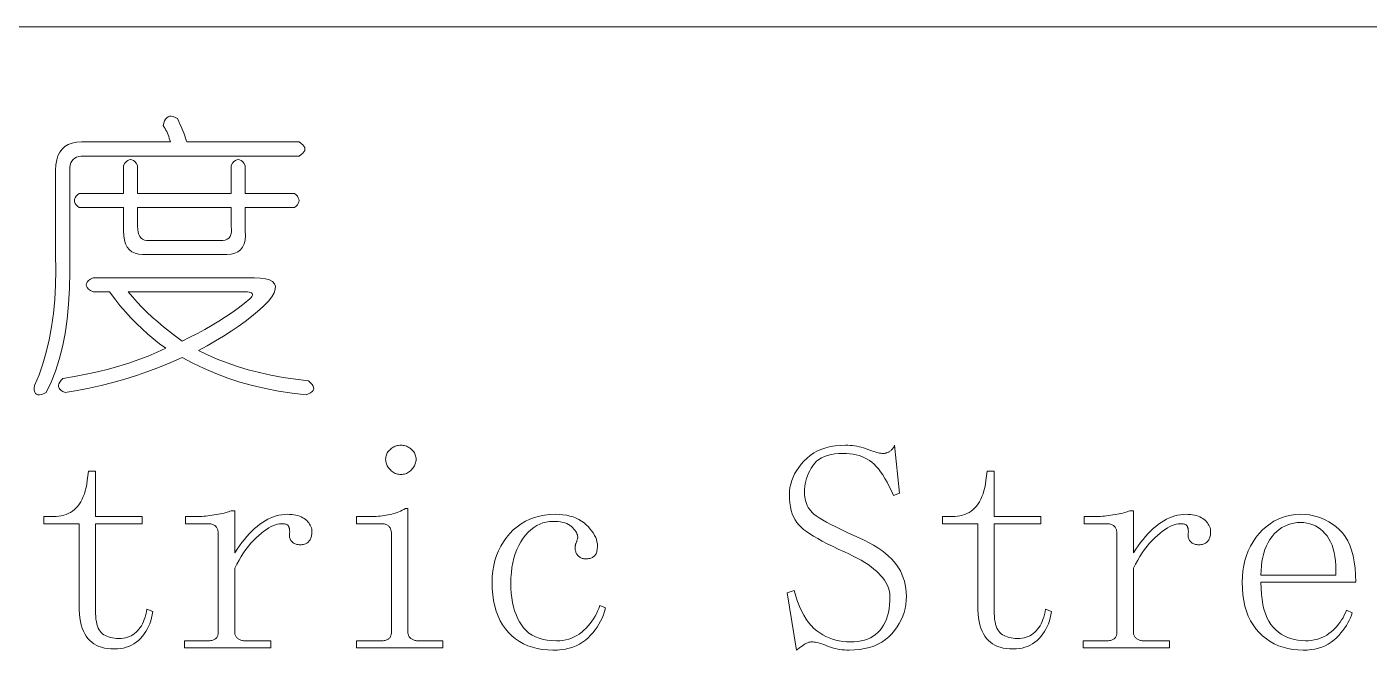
# Model space of a CAD drawing. Extents: x 1 to 297, y 1 to 210.
# Drawn here: x 182.7 to 192.54, y 46.56 to 51.12 of the extents above; entities that cross this region are included whole.
import ezdxf

# ---------------------------------------------------------------- set-up
doc = ezdxf.new("R2010")
doc.units = 0

msp = doc.modelspace()

# ---------------------------------------------------------------- linework, layer by layer
at = {"color": 7, "lineweight": 13}
msp.add_line((1.3055, 51.1191), (219.3213, 51.1191), dxfattribs=at)
for points in [[(183.8054, 50.4477), (183.8153, 50.4275), (183.8246, 50.4079), (183.8331, 50.3891), (183.841, 50.3709), (183.8482, 50.3534), (183.8547, 50.3366), (183.8606, 50.3205), (183.8657, 50.3051), (183.8702, 50.2903), (183.8739, 50.2763), (184.6968, 50.2763), (184.7122, 50.266), (184.7242, 50.2557), (184.7328, 50.2454), (184.7379, 50.2351), (184.7396, 50.2249), (184.7379, 50.2146), (184.7328, 50.2043), (184.7242, 50.194), (184.7122, 50.1837), (184.6968, 50.1734), (183.1196, 50.1734), (183.1001, 50.1724), (183.0826, 50.1693), (183.0672, 50.1642), (183.0538, 50.157), (183.0425, 50.1477), (183.0332, 50.1364), (183.026, 50.123), (183.0209, 50.1076), (183.0178, 50.0901), (183.0168, 50.0706), (183.0168, 49.4534), (183.0182, 49.3261), (183.0154, 49.2045), (183.0086, 49.0888), (182.9976, 48.9789), (182.9825, 48.8749), (182.9633, 48.7766), (182.94, 48.6842), (182.9126, 48.5977), (182.881, 48.5169), (182.8454, 48.442), (182.826, 48.4333), (182.809, 48.4276), (182.7944, 48.425), (182.7823, 48.4255), (182.7725, 48.4291), (182.7651, 48.4358), (182.7602, 48.4456), (182.7576, 48.4585), (182.7574, 48.4744), (182.7596, 48.4934), (182.792, 48.5709), (182.8207, 48.6525), (182.8455, 48.7382), (182.8666, 48.8281), (182.8839, 48.922), (182.8975, 49.0201), (182.9072, 49.1222), (182.9132, 49.2285), (182.9155, 49.3389), (182.9139, 49.4534), (182.9139, 50.0706), (182.9158, 50.1097), (182.9215, 50.1446), (182.9309, 50.1755), (182.9441, 50.2022), (182.9611, 50.2249), (182.9818, 50.2434), (183.0063, 50.2578), (183.0346, 50.2681), (183.0667, 50.2742), (183.1025, 50.2763), (183.7539, 50.2763), (183.7503, 50.2898), (183.7464, 50.303), (183.7421, 50.3159), (183.7375, 50.3284), (183.7325, 50.3406), (183.7272, 50.3524), (183.7215, 50.3639), (183.7155, 50.375), (183.7092, 50.3858), (183.7025, 50.3963), (183.7066, 50.4153), (183.7121, 50.4313), (183.719, 50.4441), (183.7272, 50.4539), (183.7368, 50.4606), (183.7478, 50.4642), (183.7601, 50.4647), (183.7738, 50.4621), (183.7889, 50.4565)], [(184.1996, 50.1049), (184.2099, 50.1203), (184.2202, 50.1323), (184.2305, 50.1409), (184.2408, 50.146), (184.2511, 50.1477), (184.2614, 50.146), (184.2716, 50.1409), (184.2819, 50.1323), (184.2922, 50.1203), (184.3025, 50.1049), (184.3025, 49.8991), (184.6625, 49.8991), (184.6749, 49.8889), (184.6844, 49.8786), (184.6913, 49.8683), (184.6954, 49.858), (184.6968, 49.8477), (184.6954, 49.8374), (184.6913, 49.8271), (184.6844, 49.8169), (184.6749, 49.8066), (184.6625, 49.7963), (184.3025, 49.7963), (184.3025, 49.6249), (184.3039, 49.5892), (184.3011, 49.5577), (184.2943, 49.5302), (184.2833, 49.5069), (184.2682, 49.4877), (184.249, 49.4726), (184.2257, 49.4617), (184.1983, 49.4548), (184.1667, 49.4521), (184.1311, 49.4534), (183.5825, 49.4534), (183.5499, 49.4521), (183.5208, 49.4548), (183.4951, 49.4617), (183.4728, 49.4726), (183.4539, 49.4877), (183.4385, 49.5069), (183.4265, 49.5302), (183.4179, 49.5577), (183.4128, 49.5892), (183.4111, 49.6249), (183.4111, 49.7963), (183.0854, 49.7963), (183.073, 49.8066), (183.0634, 49.8169), (183.0566, 49.8271), (183.0524, 49.8374), (183.0511, 49.8477), (183.0524, 49.858), (183.0566, 49.8683), (183.0634, 49.8786), (183.073, 49.8889), (183.0854, 49.8991), (183.4111, 49.8991), (183.4111, 50.1049), (183.4214, 50.1203), (183.4316, 50.1323), (183.4419, 50.1409), (183.4522, 50.146), (183.4625, 50.1477), (183.4728, 50.146), (183.4831, 50.1409), (183.4934, 50.1323), (183.5036, 50.1203), (183.5139, 50.1049), (183.5139, 49.8991), (184.1996, 49.8991)], [(184.1996, 49.7963), (183.5139, 49.7963), (183.5139, 49.6591), (183.515, 49.6365), (183.518, 49.6166), (183.5232, 49.5995), (183.5304, 49.5851), (183.5396, 49.5734), (183.551, 49.5645), (183.5643, 49.5583), (183.5798, 49.5549), (183.5972, 49.5542), (183.6168, 49.5563), (184.0968, 49.5563), (184.1194, 49.5542), (184.1393, 49.5549), (184.1564, 49.5583), (184.1708, 49.5645), (184.1825, 49.5734), (184.1914, 49.5851), (184.1976, 49.5995), (184.201, 49.6166), (184.2017, 49.6365), (184.1996, 49.6591)], [(183.1882, 49.282), (184.3711, 49.282), (184.4153, 49.2803), (184.452, 49.2751), (184.4811, 49.2666), (184.5027, 49.2546), (184.5168, 49.2391), (184.5233, 49.2203), (184.5223, 49.198), (184.5137, 49.1723), (184.4976, 49.1431), (184.4739, 49.1106), (184.4348, 49.073), (184.393, 49.0358), (184.3484, 48.999), (184.3011, 48.9625), (184.2511, 48.9263), (184.1983, 48.8905), (184.1427, 48.855), (184.0844, 48.8198), (184.0234, 48.785), (183.9596, 48.7506), (184.0263, 48.7175), (184.0961, 48.6868), (184.169, 48.6585), (184.2449, 48.6326), (184.3239, 48.6091), (184.406, 48.5881), (184.4912, 48.5694), (184.5795, 48.5531), (184.6709, 48.5392), (184.7654, 48.5277), (184.7806, 48.5143), (184.7921, 48.5017), (184.7998, 48.4897), (184.8038, 48.4783), (184.8039, 48.4677), (184.8003, 48.4578), (184.793, 48.4485), (184.7818, 48.4399), (184.7669, 48.4321), (184.7482, 48.4249), (184.6466, 48.4369), (184.5473, 48.4523), (184.4504, 48.4711), (184.356, 48.4934), (184.2639, 48.5191), (184.1743, 48.5483), (184.087, 48.5809), (184.0022, 48.6169), (183.9197, 48.6563), (183.8396, 48.6991), (183.757, 48.6626), (183.6737, 48.6285), (183.5897, 48.5968), (183.505, 48.5675), (183.4196, 48.5406), (183.3336, 48.5161), (183.2468, 48.4939), (183.1594, 48.4742), (183.0713, 48.4569), (182.9825, 48.442), (182.9669, 48.4492), (182.9544, 48.4571), (182.945, 48.4657), (182.9386, 48.4749), (182.9354, 48.4849), (182.9352, 48.4955), (182.9381, 48.5068), (182.9441, 48.5188), (182.9532, 48.5315), (182.9654, 48.5449), (183.0531, 48.5594), (183.1382, 48.5757), (183.2204, 48.5937), (183.3, 48.6134), (183.3768, 48.6349), (183.4508, 48.658), (183.5222, 48.6829), (183.5907, 48.7094), (183.6566, 48.7377), (183.7197, 48.7677), (183.6754, 48.7996), (183.6319, 48.8335), (183.589, 48.8695), (183.5468, 48.9076), (183.5054, 48.9477), (183.4646, 48.9899), (183.4244, 49.0341), (183.385, 49.0804), (183.3463, 49.1287), (183.3082, 49.1791), (183.1882, 49.1791), (183.1697, 49.1894), (183.1553, 49.1997), (183.145, 49.21), (183.1388, 49.2203), (183.1368, 49.2306), (183.1388, 49.2409), (183.145, 49.2511), (183.1553, 49.2614), (183.1697, 49.2717)], [(184.3025, 49.1791), (183.4454, 49.1791), (183.4771, 49.1416), (183.5105, 49.1044), (183.5456, 49.0675), (183.5825, 49.031), (183.6211, 48.9949), (183.6614, 48.959), (183.7034, 48.9235), (183.7471, 48.8884), (183.7925, 48.8536), (183.8396, 48.8191), (183.8971, 48.8469), (183.9528, 48.8754), (184.0068, 48.9045), (184.0591, 48.9343), (184.1096, 48.9649), (184.1585, 48.9961), (184.2056, 49.0279), (184.2511, 49.0605), (184.2948, 49.0938), (184.3368, 49.1277), (184.3457, 49.1375), (184.3519, 49.1462), (184.3553, 49.1539), (184.356, 49.1606), (184.3539, 49.1663), (184.3491, 49.1709), (184.3416, 49.1745), (184.3313, 49.1771), (184.3183, 49.1786)], [(185.4425, 48.0563), (185.451, 48.056), (185.4593, 48.0551), (185.4674, 48.0536), (185.4754, 48.0515), (185.4832, 48.0488), (185.4908, 48.0455), (185.4983, 48.0416), (185.5056, 48.0371), (185.5127, 48.032), (185.5196, 48.0263), (185.5262, 48.0202), (185.532, 48.0138), (185.5371, 48.0071), (185.5416, 48.0002), (185.5454, 47.9931), (185.5484, 47.9857), (185.5508, 47.978), (185.5526, 47.9701), (185.5536, 47.9619), (185.5539, 47.9534), (185.5536, 47.9449), (185.5526, 47.9366), (185.5508, 47.9285), (185.5484, 47.9205), (185.5454, 47.9127), (185.5416, 47.9051), (185.5371, 47.8976), (185.532, 47.8903), (185.5262, 47.8832), (185.5196, 47.8763), (185.5127, 47.8698), (185.5056, 47.8639), (185.4983, 47.8588), (185.4908, 47.8543), (185.4832, 47.8506), (185.4754, 47.8475), (185.4674, 47.8451), (185.4593, 47.8434), (185.451, 47.8423), (185.4425, 47.842), (185.434, 47.8423), (185.4257, 47.8434), (185.4176, 47.8451), (185.4096, 47.8475), (185.4018, 47.8506), (185.3942, 47.8543), (185.3867, 47.8588), (185.3794, 47.8639), (185.3723, 47.8698), (185.3654, 47.8763), (185.3588, 47.8832), (185.353, 47.8903), (185.3479, 47.8976), (185.3434, 47.9051), (185.3396, 47.9127), (185.3366, 47.9205), (185.3342, 47.9285), (185.3324, 47.9366), (185.3314, 47.9449), (185.3311, 47.9534), (185.3314, 47.9619), (185.3324, 47.9701), (185.3342, 47.978), (185.3366, 47.9857), (185.3396, 47.9931), (185.3434, 48.0002), (185.3479, 48.0071), (185.353, 48.0138), (185.3588, 48.0202), (185.3654, 48.0263), (185.3723, 48.032), (185.3794, 48.0371), (185.3867, 48.0416), (185.3942, 48.0455), (185.4018, 48.0488), (185.4096, 48.0515), (185.4176, 48.0536), (185.4257, 48.0551), (185.434, 48.056)], [(188.6911, 47.2763), (188.6462, 47.2966), (188.6043, 47.3164), (188.5653, 47.3357), (188.5292, 47.3545), (188.4961, 47.3727), (188.4658, 47.3905), (188.4385, 47.4077), (188.414, 47.4244), (188.3925, 47.4406), (188.3739, 47.4563), (188.3576, 47.4726), (188.3431, 47.4906), (188.3302, 47.5103), (188.3191, 47.5317), (188.3096, 47.5549), (188.3019, 47.5797), (188.2959, 47.6063), (188.2916, 47.6346), (188.2891, 47.6646), (188.2882, 47.6963), (188.2893, 47.7219), (188.2925, 47.7472), (188.2979, 47.7723), (188.3054, 47.7971), (188.315, 47.8216), (188.3268, 47.8459), (188.3407, 47.87), (188.3568, 47.8938), (188.375, 47.9173), (188.3954, 47.9406), (188.4177, 47.9626), (188.4418, 47.9822), (188.4677, 47.9996), (188.4955, 48.0146), (188.525, 48.0274), (188.5563, 48.0378), (188.5895, 48.0459), (188.6244, 48.0517), (188.6611, 48.0551), (188.6996, 48.0563), (188.7167, 48.056), (188.7336, 48.0551), (188.7503, 48.0536), (188.7668, 48.0515), (188.7832, 48.0488), (188.7994, 48.0455), (188.8154, 48.0416), (188.8313, 48.0371), (188.847, 48.032), (188.8625, 48.0263), (188.8775, 48.0206), (188.8916, 48.0155), (188.9049, 48.011), (188.9174, 48.0071), (188.9289, 48.0038), (188.9396, 48.0011), (188.9495, 47.999), (188.9585, 47.9975), (188.9666, 47.9966), (188.9739, 47.9963), (188.979, 47.9964), (188.984, 47.9968), (188.989, 47.9974), (188.9938, 47.9983), (188.9986, 47.9995), (189.0033, 48.0009), (189.0078, 48.0026), (189.0123, 48.0045), (189.0167, 48.0067), (189.0211, 48.0091), (189.0253, 48.0119), (189.0295, 48.0151), (189.0335, 48.0188), (189.0375, 48.0229), (189.0414, 48.0274), (189.0452, 48.0323), (189.049, 48.0376), (189.0526, 48.0434), (189.0562, 48.0496), (189.0596, 48.0563), (189.0939, 47.7049), (189.0511, 47.6877), (189.0356, 47.7226), (189.0201, 47.7551), (189.0044, 47.7853), (188.9887, 47.8132), (188.9729, 47.8388), (188.957, 47.8621), (188.941, 47.883), (188.9249, 47.9017), (188.9087, 47.918), (188.8925, 47.932), (188.8757, 47.9442), (188.858, 47.9551), (188.8394, 47.9648), (188.8198, 47.9731), (188.7993, 47.9802), (188.7778, 47.986), (188.7554, 47.9905), (188.732, 47.9937), (188.7077, 47.9956), (188.6825, 47.9963), (188.651, 47.9954), (188.6215, 47.9927), (188.594, 47.9882), (188.5687, 47.9819), (188.5454, 47.9738), (188.5241, 47.9639), (188.5049, 47.9522), (188.4878, 47.9387), (188.4727, 47.9234), (188.4596, 47.9063), (188.4482, 47.8882), (188.438, 47.8698), (188.429, 47.8511), (188.4212, 47.8322), (188.4146, 47.8131), (188.4092, 47.7937), (188.405, 47.774), (188.402, 47.7541), (188.4002, 47.7339), (188.3996, 47.7134), (188.4002, 47.695), (188.4019, 47.6773), (188.4047, 47.6603), (188.4086, 47.6442), (188.4136, 47.6288), (188.4197, 47.6142), (188.4269, 47.6003), (188.4353, 47.5873), (188.4448, 47.575), (188.4554, 47.5634), (188.4684, 47.5517), (188.4854, 47.5389), (188.5061, 47.525), (188.5308, 47.5099), (188.5593, 47.4938), (188.5916, 47.4765), (188.6279, 47.4581), (188.6679, 47.4386), (188.7119, 47.418), (188.7596, 47.3963), (188.7996, 47.3789), (188.8373, 47.3611), (188.8727, 47.3429), (188.9057, 47.3243), (188.9364, 47.3052), (188.9648, 47.2857), (188.9909, 47.2658), (189.0147, 47.2454), (189.0362, 47.2246), (189.0554, 47.2034), (189.0725, 47.1816), (189.0878, 47.159), (189.1013, 47.1357), (189.113, 47.1115), (189.1229, 47.0866), (189.131, 47.061), (189.1373, 47.0345), (189.1418, 47.0073), (189.1445, 46.9793), (189.1454, 46.9506), (189.1443, 46.9201), (189.1411, 46.8902), (189.1357, 46.8611), (189.1282, 46.8326), (189.1186, 46.8049), (189.1068, 46.7778), (189.0929, 46.7514), (189.0768, 46.7257), (189.0586, 46.7006), (189.0382, 46.6763), (189.0158, 46.6535), (188.9914, 46.6331), (188.9651, 46.6151), (188.9367, 46.5995), (188.9064, 46.5863), (188.8742, 46.5755), (188.8399, 46.5671), (188.8037, 46.5611), (188.7655, 46.5575), (188.7254, 46.5563), (188.7083, 46.5566), (188.6916, 46.5575), (188.6751, 46.559), (188.6588, 46.5611), (188.6429, 46.5638), (188.6271, 46.5671), (188.6117, 46.571), (188.5964, 46.5755), (188.5815, 46.5806), (188.5668, 46.5863), (188.5525, 46.592), (188.5388, 46.5971), (188.5258, 46.6016), (188.5133, 46.6055), (188.5014, 46.6088), (188.4902, 46.6115), (188.4795, 46.6136), (188.4694, 46.6151), (188.4599, 46.616), (188.4511, 46.6163), (188.4459, 46.6161), (188.4408, 46.6156), (188.4356, 46.6147), (188.4305, 46.6135), (188.4254, 46.612), (188.4202, 46.6101), (188.4151, 46.6079), (188.4099, 46.6053), (188.4048, 46.6024), (188.3996, 46.5991), (188.3944, 46.5956), (188.389, 46.5919), (188.3834, 46.5881), (188.3777, 46.5841), (188.3718, 46.5799), (188.3657, 46.5755), (188.3594, 46.5709), (188.353, 46.5662), (188.3464, 46.5613), (188.3396, 46.5563), (188.2711, 46.9763), (188.3225, 46.9934), (188.335, 46.9519), (188.3484, 46.913), (188.3627, 46.8768), (188.378, 46.8433), (188.3943, 46.8124), (188.4115, 46.7841), (188.4296, 46.7585), (188.4487, 46.7356), (188.4687, 46.7153), (188.4896, 46.6977), (188.5114, 46.6822), (188.5337, 46.6684), (188.5566, 46.6562), (188.5802, 46.6456), (188.6043, 46.6366), (188.629, 46.6293), (188.6543, 46.6236), (188.6803, 46.6195), (188.7068, 46.6171), (188.7339, 46.6163), (188.7623, 46.6171), (188.7893, 46.6197), (188.8148, 46.624), (188.8388, 46.63), (188.8614, 46.6377), (188.8826, 46.6471), (188.9022, 46.6583), (188.9204, 46.6711), (188.9372, 46.6857), (188.9525, 46.702), (188.9663, 46.7199), (188.9787, 46.7394), (188.9897, 46.7604), (188.9991, 46.7829), (189.0071, 46.807), (189.0137, 46.8326), (189.0188, 46.8598), (189.0224, 46.8885), (189.0246, 46.9188), (189.0254, 46.9506), (189.0245, 46.9677), (189.0221, 46.9847), (189.018, 47.0016), (189.0123, 47.0185), (189.005, 47.0352), (188.996, 47.0519), (188.9855, 47.0685), (188.9732, 47.085), (188.9594, 47.1014), (188.9439, 47.1177), (188.9267, 47.134), (188.9078, 47.1501), (188.887, 47.1662), (188.8644, 47.1822), (188.84, 47.1981), (188.8138, 47.2139), (188.7858, 47.2296), (188.756, 47.2453), (188.7245, 47.2608)], [(183.2054, 46.8477), (183.2058, 46.8245), (183.2071, 46.8028), (183.2092, 46.7827), (183.2122, 46.7641), (183.2161, 46.747), (183.2208, 46.7315), (183.2264, 46.7175), (183.2328, 46.7051), (183.2401, 46.6942), (183.2482, 46.6849), (183.2572, 46.6767), (183.2671, 46.6694), (183.2778, 46.663), (183.2894, 46.6574), (183.3018, 46.6527), (183.3151, 46.6489), (183.3292, 46.6459), (183.3442, 46.6437), (183.3601, 46.6424), (183.3768, 46.642), (183.3936, 46.6426), (183.4097, 46.6442), (183.4251, 46.647), (183.4399, 46.6509), (183.4539, 46.6559), (183.4673, 46.6621), (183.48, 46.6693), (183.492, 46.6777), (183.5033, 46.6871), (183.5139, 46.6977), (183.5239, 46.7093), (183.5331, 46.7219), (183.5417, 46.7354), (183.5496, 46.7498), (183.5568, 46.7652), (183.5633, 46.7815), (183.5691, 46.7988), (183.5743, 46.817), (183.5787, 46.8362), (183.5825, 46.8563), (183.6254, 46.8391), (183.6214, 46.8156), (183.6163, 46.7929), (183.6101, 46.771), (183.6027, 46.75), (183.5943, 46.7299), (183.5847, 46.7106), (183.5741, 46.6921), (183.5623, 46.6746), (183.5494, 46.6579), (183.5354, 46.642), (183.5203, 46.6273), (183.5043, 46.6142), (183.4874, 46.6027), (183.4695, 46.5926), (183.4507, 46.5841), (183.431, 46.5772), (183.4103, 46.5718), (183.3886, 46.5679), (183.366, 46.5656), (183.3425, 46.5649), (183.3174, 46.5656), (183.2936, 46.5679), (183.2711, 46.5718), (183.2499, 46.5772), (183.23, 46.5841), (183.2114, 46.5926), (183.194, 46.6027), (183.1779, 46.6142), (183.1631, 46.6273), (183.1496, 46.642), (183.1374, 46.6583), (183.1265, 46.6763), (183.1169, 46.696), (183.1085, 46.7174), (183.1014, 46.7406), (183.0956, 46.7654), (183.0911, 46.792), (183.0879, 46.8203), (183.086, 46.8503), (183.0854, 46.882), (183.0854, 47.482), (182.8282, 47.482), (182.8282, 47.5334), (182.8968, 47.5334), (182.917, 47.5341), (182.9364, 47.536), (182.955, 47.5392), (182.9729, 47.5437), (182.99, 47.5495), (183.0063, 47.5566), (183.0219, 47.5649), (183.0367, 47.5746), (183.0507, 47.5855), (183.0639, 47.5977), (183.0763, 47.6113), (183.0878, 47.6263), (183.0983, 47.6428), (183.1078, 47.6608), (183.1164, 47.6802), (183.1241, 47.7011), (183.1308, 47.7234), (183.1366, 47.7472), (183.1415, 47.7724), (183.1454, 47.7991), (183.1539, 47.8677), (183.2054, 47.8677), (183.2054, 47.5334), (183.5482, 47.5334), (183.5482, 47.482), (183.2054, 47.482)], [(189.7882, 46.8477), (189.7887, 46.8245), (189.7899, 46.8028), (189.7921, 46.7827), (189.7951, 46.7641), (189.7989, 46.747), (189.8036, 46.7315), (189.8092, 46.7175), (189.8156, 46.7051), (189.8229, 46.6942), (189.8311, 46.6849), (189.8401, 46.6767), (189.8499, 46.6694), (189.8606, 46.663), (189.8722, 46.6574), (189.8846, 46.6527), (189.8979, 46.6489), (189.9121, 46.6459), (189.9271, 46.6437), (189.9429, 46.6424), (189.9596, 46.642), (189.9764, 46.6426), (189.9926, 46.6442), (190.008, 46.647), (190.0227, 46.6509), (190.0368, 46.6559), (190.0502, 46.6621), (190.0628, 46.6693), (190.0748, 46.6777), (190.0862, 46.6871), (190.0968, 46.6977), (190.1067, 46.7093), (190.116, 46.7219), (190.1246, 46.7354), (190.1324, 46.7498), (190.1396, 46.7652), (190.1462, 46.7815), (190.152, 46.7988), (190.1571, 46.817), (190.1616, 46.8362), (190.1654, 46.8563), (190.2082, 46.8391), (190.2042, 46.8156), (190.1991, 46.7929), (190.1929, 46.771), (190.1856, 46.75), (190.1771, 46.7299), (190.1676, 46.7106), (190.1569, 46.6921), (190.1451, 46.6746), (190.1322, 46.6579), (190.1182, 46.642), (190.1032, 46.6273), (190.0872, 46.6142), (190.0703, 46.6027), (190.0524, 46.5926), (190.0336, 46.5841), (190.0138, 46.5772), (189.9931, 46.5718), (189.9715, 46.5679), (189.9489, 46.5656), (189.9254, 46.5649), (189.9003, 46.5656), (189.8765, 46.5679), (189.854, 46.5718), (189.8328, 46.5772), (189.8129, 46.5841), (189.7942, 46.5926), (189.7769, 46.6027), (189.7608, 46.6142), (189.746, 46.6273), (189.7325, 46.642), (189.7203, 46.6583), (189.7094, 46.6763), (189.6997, 46.696), (189.6914, 46.7174), (189.6843, 46.7406), (189.6785, 46.7654), (189.674, 46.792), (189.6708, 46.8203), (189.6689, 46.8503), (189.6682, 46.882), (189.6682, 47.482), (189.4111, 47.482), (189.4111, 47.5334), (189.4796, 47.5334), (189.4998, 47.5341), (189.5192, 47.536), (189.5379, 47.5392), (189.5558, 47.5437), (189.5729, 47.5495), (189.5892, 47.5566), (189.6047, 47.5649), (189.6195, 47.5746), (189.6335, 47.5855), (189.6468, 47.5977), (189.6592, 47.6113), (189.6706, 47.6263), (189.6811, 47.6428), (189.6907, 47.6608), (189.6993, 47.6802), (189.707, 47.7011), (189.7137, 47.7234), (189.7195, 47.7472), (189.7243, 47.7724), (189.7282, 47.7991), (189.7368, 47.8677), (189.7882, 47.8677), (189.7882, 47.5334), (190.1311, 47.5334), (190.1311, 47.482), (189.7882, 47.482)], [(185.3739, 47.4049), (185.3738, 47.4116), (185.3732, 47.4181), (185.3724, 47.4243), (185.3712, 47.4302), (185.3696, 47.4359), (185.3678, 47.4414), (185.3655, 47.4466), (185.363, 47.4515), (185.36, 47.4562), (185.3568, 47.4606), (185.3531, 47.4646), (185.3489, 47.4683), (185.3442, 47.4715), (185.339, 47.4743), (185.3332, 47.4766), (185.327, 47.4786), (185.3202, 47.4801), (185.3129, 47.4811), (185.3051, 47.4818), (185.2968, 47.482), (185.1168, 47.482), (185.1168, 47.5334), (185.2025, 47.5334), (185.2178, 47.5336), (185.233, 47.5339), (185.248, 47.5346), (185.2628, 47.5355), (185.2775, 47.5366), (185.292, 47.5381), (185.3063, 47.5397), (185.3204, 47.5417), (185.3344, 47.5438), (185.3482, 47.5463), (185.3618, 47.5491), (185.3753, 47.5523), (185.3886, 47.5559), (185.4017, 47.56), (185.4146, 47.5645), (185.4274, 47.5694), (185.44, 47.5748), (185.4524, 47.5806), (185.4647, 47.5868), (185.4768, 47.5934), (185.4939, 47.5934), (185.4939, 46.6934), (185.4941, 46.6867), (185.4948, 46.6804), (185.4958, 46.6744), (185.4974, 46.6687), (185.4993, 46.6634), (185.5016, 46.6585), (185.5044, 46.6538), (185.5076, 46.6495), (185.5113, 46.6456), (185.5154, 46.642), (185.5198, 46.6387), (185.5244, 46.6358), (185.5294, 46.6333), (185.5346, 46.631), (185.54, 46.6291), (185.5457, 46.6276), (185.5517, 46.6264), (185.5579, 46.6255), (185.5643, 46.625), (185.5711, 46.6249), (185.7511, 46.6249), (185.7511, 46.5734), (185.1168, 46.5734), (185.1168, 46.6249), (185.2968, 46.6249), (185.3051, 46.625), (185.3129, 46.6255), (185.3202, 46.6264), (185.327, 46.6276), (185.3332, 46.6291), (185.339, 46.631), (185.3442, 46.6333), (185.3489, 46.6358), (185.3531, 46.6387), (185.3568, 46.642), (185.36, 46.6456), (185.363, 46.6495), (185.3655, 46.6538), (185.3678, 46.6585), (185.3696, 46.6634), (185.3712, 46.6687), (185.3724, 46.6744), (185.3732, 46.6804), (185.3738, 46.6867), (185.3739, 46.6934)], [(184.2254, 47.2677), (184.2426, 47.2945), (184.2602, 47.32), (184.2779, 47.3442), (184.296, 47.3671), (184.3143, 47.3888), (184.3328, 47.4091), (184.3517, 47.4282), (184.3707, 47.446), (184.3901, 47.4625), (184.4096, 47.4777), (184.4294, 47.4916), (184.4492, 47.5039), (184.4692, 47.5149), (184.4892, 47.5243), (184.5093, 47.5324), (184.5295, 47.5389), (184.5497, 47.544), (184.5701, 47.5477), (184.5905, 47.5498), (184.6111, 47.5506), (184.6278, 47.5502), (184.6438, 47.549), (184.659, 47.5471), (184.6735, 47.5444), (184.6871, 47.5409), (184.7, 47.5367), (184.7122, 47.5317), (184.7235, 47.5259), (184.7341, 47.5193), (184.7439, 47.512), (184.7529, 47.5042), (184.7609, 47.4961), (184.768, 47.4877), (184.7741, 47.4791), (184.7793, 47.4702), (184.7835, 47.4611), (184.7868, 47.4517), (184.7892, 47.4421), (184.7906, 47.4322), (184.7911, 47.422), (184.7909, 47.4136), (184.7902, 47.4055), (184.7891, 47.3978), (184.7876, 47.3905), (184.7857, 47.3834), (184.7834, 47.3767), (184.7806, 47.3704), (184.7774, 47.3644), (184.7737, 47.3587), (184.7696, 47.3534), (184.7651, 47.3485), (184.7602, 47.3442), (184.7549, 47.3403), (184.7491, 47.337), (184.7429, 47.3341), (184.7362, 47.3318), (184.7291, 47.33), (184.7216, 47.3287), (184.7137, 47.328), (184.7054, 47.3277), (184.697, 47.328), (184.6891, 47.3287), (184.6816, 47.33), (184.6745, 47.3318), (184.6679, 47.3341), (184.6617, 47.337), (184.6559, 47.3403), (184.6505, 47.3442), (184.6456, 47.3485), (184.6411, 47.3534), (184.6371, 47.3587), (184.6337, 47.3644), (184.6309, 47.3704), (184.6287, 47.3767), (184.6271, 47.3834), (184.6262, 47.3905), (184.6258, 47.3978), (184.626, 47.4055), (184.6268, 47.4136), (184.6282, 47.422), (184.6281, 47.4271), (184.6279, 47.4319), (184.6274, 47.4367), (184.6268, 47.4412), (184.6261, 47.4456), (184.6251, 47.4498), (184.624, 47.4538), (184.6227, 47.4577), (184.6213, 47.4613), (184.6196, 47.4649), (184.6176, 47.4681), (184.6148, 47.471), (184.6114, 47.4736), (184.6073, 47.4758), (184.6025, 47.4777), (184.597, 47.4793), (184.5909, 47.4805), (184.584, 47.4813), (184.5764, 47.4818), (184.5682, 47.482), (184.5542, 47.4811), (184.5396, 47.4786), (184.5244, 47.4743), (184.5086, 47.4683), (184.4921, 47.4606), (184.4751, 47.4511), (184.4575, 47.44), (184.4393, 47.4271), (184.4205, 47.4126), (184.4011, 47.3963), (184.3816, 47.3785), (184.3625, 47.3593), (184.3439, 47.3387), (184.3256, 47.3167), (184.3079, 47.2934), (184.2905, 47.2687), (184.2736, 47.2427), (184.2571, 47.2153), (184.241, 47.1865), (184.2254, 47.1563), (184.2254, 46.6934), (184.2256, 46.6867), (184.2262, 46.6804), (184.2273, 46.6744), (184.2288, 46.6687), (184.2307, 46.6634), (184.2331, 46.6585), (184.2359, 46.6538), (184.2391, 46.6495), (184.2427, 46.6456), (184.2468, 46.642), (184.2512, 46.6387), (184.2559, 46.6358), (184.2608, 46.6333), (184.266, 46.631), (184.2714, 46.6291), (184.2771, 46.6276), (184.2831, 46.6264), (184.2893, 46.6255), (184.2958, 46.625), (184.3025, 46.6249), (184.4911, 46.6249), (184.4911, 46.5734), (183.8568, 46.5734), (183.8568, 46.6249), (184.0282, 46.6249), (184.0365, 46.625), (184.0443, 46.6255), (184.0516, 46.6264), (184.0584, 46.6276), (184.0646, 46.6291), (184.0704, 46.631), (184.0756, 46.6333), (184.0803, 46.6358), (184.0845, 46.6387), (184.0882, 46.642), (184.0915, 46.6456), (184.0944, 46.6495), (184.097, 46.6538), (184.0992, 46.6585), (184.1011, 46.6634), (184.1026, 46.6687), (184.1038, 46.6744), (184.1047, 46.6804), (184.1052, 46.6867), (184.1054, 46.6934), (184.1054, 47.4049), (184.1052, 47.4116), (184.1047, 47.4181), (184.1038, 47.4243), (184.1026, 47.4302), (184.1011, 47.4359), (184.0992, 47.4414), (184.097, 47.4466), (184.0944, 47.4515), (184.0915, 47.4562), (184.0882, 47.4606), (184.0845, 47.4646), (184.0803, 47.4683), (184.0756, 47.4715), (184.0704, 47.4743), (184.0646, 47.4766), (184.0584, 47.4786), (184.0516, 47.4801), (184.0443, 47.4811), (184.0365, 47.4818), (184.0282, 47.482), (183.8654, 47.482), (183.8654, 47.5334), (183.9339, 47.5334), (183.9461, 47.5336), (183.9588, 47.5339), (183.9719, 47.5346), (183.9854, 47.5355), (183.9993, 47.5366), (184.0136, 47.5381), (184.0284, 47.5397), (184.0436, 47.5417), (184.0593, 47.5438), (184.0754, 47.5463), (184.0913, 47.5489), (184.1064, 47.5516), (184.1207, 47.5544), (184.1343, 47.5573), (184.1471, 47.5602), (184.1592, 47.5633), (184.1705, 47.5664), (184.181, 47.5696), (184.1907, 47.5729), (184.1996, 47.5763), (184.2254, 47.5763)], [(186.7197, 47.302), (186.7197, 47.307), (186.7198, 47.3116), (186.72, 47.3159), (186.7203, 47.3198), (186.7207, 47.3234), (186.7212, 47.3267), (186.7217, 47.3296), (186.7224, 47.3322), (186.7231, 47.3344), (186.7239, 47.3363), (186.7248, 47.3382), (186.7258, 47.3404), (186.7269, 47.343), (186.728, 47.3459), (186.7293, 47.3491), (186.7306, 47.3527), (186.732, 47.3567), (186.7335, 47.361), (186.7351, 47.3656), (186.7368, 47.3706), (186.738, 47.3776), (186.7382, 47.3848), (186.7373, 47.3923), (186.7354, 47.4001), (186.7325, 47.4081), (186.7286, 47.4163), (186.7236, 47.4249), (186.7176, 47.4337), (186.7106, 47.4427), (186.7025, 47.452), (186.6933, 47.461), (186.683, 47.469), (186.6714, 47.476), (186.6586, 47.4822), (186.6446, 47.4874), (186.6295, 47.4916), (186.6131, 47.4949), (186.5955, 47.4973), (186.5768, 47.4987), (186.5568, 47.4991), (186.5315, 47.4979), (186.5069, 47.4942), (186.4831, 47.488), (186.4601, 47.4793), (186.4379, 47.4681), (186.4164, 47.4544), (186.3957, 47.4382), (186.3758, 47.4196), (186.3566, 47.3985), (186.3382, 47.3749), (186.3211, 47.3492), (186.3058, 47.3219), (186.2923, 47.293), (186.2806, 47.2624), (186.2707, 47.2302), (186.2626, 47.1964), (186.2563, 47.161), (186.2518, 47.1239), (186.2491, 47.0852), (186.2482, 47.0449), (186.249, 47.0079), (186.2513, 46.9723), (186.2552, 46.9383), (186.2606, 46.9057), (186.2675, 46.8745), (186.276, 46.8448), (186.286, 46.8166), (186.2976, 46.7898), (186.3107, 46.7644), (186.3254, 46.7406), (186.3418, 46.7186), (186.3603, 46.6989), (186.3809, 46.6816), (186.4035, 46.6665), (186.4282, 46.6538), (186.455, 46.6434), (186.4838, 46.6353), (186.5146, 46.6295), (186.5475, 46.626), (186.5825, 46.6249), (186.6061, 46.6256), (186.629, 46.6279), (186.651, 46.6318), (186.6723, 46.6372), (186.6929, 46.6441), (186.7126, 46.6526), (186.7316, 46.6627), (186.7498, 46.6742), (186.7673, 46.6873), (186.7839, 46.702), (186.7997, 46.7177), (186.8146, 46.7339), (186.8285, 46.7506), (186.8415, 46.7678), (186.8536, 46.7856), (186.8647, 46.8038), (186.8748, 46.8226), (186.884, 46.8419), (186.8923, 46.8617), (186.8996, 46.882), (186.9425, 46.8649), (186.935, 46.8395), (186.9264, 46.815), (186.9165, 46.7912), (186.9055, 46.7682), (186.8932, 46.7459), (186.8798, 46.7245), (186.8651, 46.7038), (186.8492, 46.6838), (186.8322, 46.6647), (186.8139, 46.6463), (186.7944, 46.6292), (186.7735, 46.6139), (186.7512, 46.6004), (186.7275, 46.5887), (186.7025, 46.5788), (186.6761, 46.5707), (186.6483, 46.5644), (186.6192, 46.5599), (186.5887, 46.5572), (186.5568, 46.5563), (186.5165, 46.5576), (186.4779, 46.5614), (186.4411, 46.5679), (186.4059, 46.5769), (186.3725, 46.5884), (186.3408, 46.6026), (186.3108, 46.6193), (186.2825, 46.6386), (186.2559, 46.6604), (186.2311, 46.6849), (186.2083, 46.7117), (186.1879, 46.7407), (186.1699, 46.772), (186.1543, 46.8055), (186.1411, 46.8413), (186.1303, 46.8793), (186.1219, 46.9195), (186.1159, 46.9619), (186.1123, 47.0065), (186.1111, 47.0534), (186.1124, 47.0956), (186.1162, 47.1362), (186.1227, 47.1754), (186.1316, 47.2132), (186.1432, 47.2495), (186.1574, 47.2843), (186.1741, 47.3177), (186.1934, 47.3497), (186.2152, 47.3801), (186.2396, 47.4091), (186.2661, 47.436), (186.2942, 47.4601), (186.3237, 47.4813), (186.3548, 47.4997), (186.3875, 47.5152), (186.4217, 47.5279), (186.4574, 47.5378), (186.4947, 47.5449), (186.5336, 47.5492), (186.5739, 47.5506), (186.6024, 47.5498), (186.6296, 47.5475), (186.6556, 47.5436), (186.6802, 47.5382), (186.7036, 47.5313), (186.7256, 47.5228), (186.7464, 47.5128), (186.7659, 47.5012), (186.7841, 47.4881), (186.8011, 47.4734), (186.8165, 47.458), (186.8304, 47.4426), (186.8426, 47.4271), (186.8532, 47.4117), (186.8621, 47.3963), (186.8695, 47.3809), (186.8752, 47.3654), (186.8792, 47.35), (186.8817, 47.3346), (186.8825, 47.3191), (186.8823, 47.3092), (186.8816, 47.2998), (186.8806, 47.291), (186.8791, 47.2828), (186.8771, 47.2752), (186.8748, 47.2682), (186.872, 47.2618), (186.8688, 47.2561), (186.8651, 47.2509), (186.8611, 47.2463), (186.8566, 47.2422), (186.8516, 47.2386), (186.8463, 47.2354), (186.8405, 47.2326), (186.8343, 47.2302), (186.8276, 47.2283), (186.8206, 47.2268), (186.8131, 47.2257), (186.8051, 47.2251), (186.7968, 47.2249), (186.7901, 47.2251), (186.7836, 47.2257), (186.7774, 47.2268), (186.7714, 47.2283), (186.7657, 47.2302), (186.7603, 47.2326), (186.7551, 47.2354), (186.7502, 47.2386), (186.7455, 47.2422), (186.7411, 47.2463), (186.737, 47.2507), (186.7334, 47.2554), (186.7301, 47.2603), (186.7274, 47.2655), (186.725, 47.2709), (186.7231, 47.2766), (186.7216, 47.2826), (186.7205, 47.2888), (186.7199, 47.2953)], [(190.8082, 47.2677), (190.8255, 47.2945), (190.843, 47.32), (190.8608, 47.3442), (190.8788, 47.3671), (190.8971, 47.3888), (190.9157, 47.4091), (190.9345, 47.4282), (190.9536, 47.446), (190.9729, 47.4625), (190.9925, 47.4777), (191.0123, 47.4916), (191.0321, 47.5039), (191.052, 47.5149), (191.072, 47.5243), (191.0921, 47.5324), (191.1123, 47.5389), (191.1326, 47.544), (191.153, 47.5477), (191.1734, 47.5498), (191.1939, 47.5506), (191.2107, 47.5502), (191.2267, 47.549), (191.2419, 47.5471), (191.2563, 47.5444), (191.27, 47.5409), (191.2829, 47.5367), (191.295, 47.5317), (191.3064, 47.5259), (191.317, 47.5193), (191.3268, 47.512), (191.3357, 47.5042), (191.3438, 47.4961), (191.3508, 47.4877), (191.357, 47.4791), (191.3621, 47.4702), (191.3664, 47.4611), (191.3697, 47.4517), (191.372, 47.4421), (191.3735, 47.4322), (191.3739, 47.422), (191.3737, 47.4136), (191.3731, 47.4055), (191.372, 47.3978), (191.3705, 47.3905), (191.3686, 47.3834), (191.3662, 47.3767), (191.3634, 47.3704), (191.3602, 47.3644), (191.3566, 47.3587), (191.3525, 47.3534), (191.348, 47.3485), (191.3431, 47.3442), (191.3377, 47.3403), (191.3319, 47.337), (191.3257, 47.3341), (191.3191, 47.3318), (191.312, 47.33), (191.3045, 47.3287), (191.2966, 47.328), (191.2882, 47.3277), (191.2799, 47.328), (191.2719, 47.3287), (191.2644, 47.33), (191.2574, 47.3318), (191.2507, 47.3341), (191.2445, 47.337), (191.2387, 47.3403), (191.2334, 47.3442), (191.2284, 47.3485), (191.2239, 47.3534), (191.2199, 47.3587), (191.2166, 47.3644), (191.2138, 47.3704), (191.2116, 47.3767), (191.21, 47.3834), (191.209, 47.3905), (191.2086, 47.3978), (191.2088, 47.4055), (191.2097, 47.4136), (191.2111, 47.422), (191.211, 47.4271), (191.2107, 47.4319), (191.2103, 47.4367), (191.2097, 47.4412), (191.2089, 47.4456), (191.208, 47.4498), (191.2069, 47.4538), (191.2056, 47.4577), (191.2041, 47.4613), (191.2025, 47.4649), (191.2004, 47.4681), (191.1977, 47.471), (191.1943, 47.4736), (191.1902, 47.4758), (191.1854, 47.4777), (191.1799, 47.4793), (191.1737, 47.4805), (191.1668, 47.4813), (191.1593, 47.4818), (191.1511, 47.482), (191.1371, 47.4811), (191.1224, 47.4786), (191.1072, 47.4743), (191.0914, 47.4683), (191.075, 47.4606), (191.058, 47.4511), (191.0404, 47.44), (191.0222, 47.4271), (191.0033, 47.4126), (190.9839, 47.3963), (190.9644, 47.3785), (190.9454, 47.3593), (190.9267, 47.3387), (190.9085, 47.3167), (190.8907, 47.2934), (190.8734, 47.2687), (190.8564, 47.2427), (190.8399, 47.2153), (190.8239, 47.1865), (190.8082, 47.1563), (190.8082, 46.6934), (190.8084, 46.6867), (190.8091, 46.6804), (190.8102, 46.6744), (190.8116, 46.6687), (190.8136, 46.6634), (190.8159, 46.6585), (190.8187, 46.6538), (190.8219, 46.6495), (190.8256, 46.6456), (190.8297, 46.642), (190.8341, 46.6387), (190.8387, 46.6358), (190.8437, 46.6333), (190.8488, 46.631), (190.8543, 46.6291), (190.86, 46.6276), (190.8659, 46.6264), (190.8722, 46.6255), (190.8786, 46.625), (190.8854, 46.6249), (191.0739, 46.6249), (191.0739, 46.5734), (190.4396, 46.5734), (190.4396, 46.6249), (190.6111, 46.6249), (190.6194, 46.625), (190.6272, 46.6255), (190.6345, 46.6264), (190.6413, 46.6276), (190.6475, 46.6291), (190.6532, 46.631), (190.6585, 46.6333), (190.6632, 46.6358), (190.6674, 46.6387), (190.6711, 46.642), (190.6743, 46.6456), (190.6772, 46.6495), (190.6798, 46.6538), (190.682, 46.6585), (190.6839, 46.6634), (190.6855, 46.6687), (190.6867, 46.6744), (190.6875, 46.6804), (190.688, 46.6867), (190.6882, 46.6934), (190.6882, 47.4049), (190.688, 47.4116), (190.6875, 47.4181), (190.6867, 47.4243), (190.6855, 47.4302), (190.6839, 47.4359), (190.682, 47.4414), (190.6798, 47.4466), (190.6772, 47.4515), (190.6743, 47.4562), (190.6711, 47.4606), (190.6674, 47.4646), (190.6632, 47.4683), (190.6585, 47.4715), (190.6532, 47.4743), (190.6475, 47.4766), (190.6413, 47.4786), (190.6345, 47.4801), (190.6272, 47.4811), (190.6194, 47.4818), (190.6111, 47.482), (190.4482, 47.482), (190.4482, 47.5334), (190.5168, 47.5334), (190.529, 47.5336), (190.5416, 47.5339), (190.5547, 47.5346), (190.5682, 47.5355), (190.5821, 47.5366), (190.5965, 47.5381), (190.6113, 47.5397), (190.6265, 47.5417), (190.6422, 47.5438), (190.6582, 47.5463), (190.6741, 47.5489), (190.6892, 47.5516), (190.7036, 47.5544), (190.7172, 47.5573), (190.73, 47.5602), (190.7421, 47.5633), (190.7533, 47.5664), (190.7638, 47.5696), (190.7735, 47.5729), (190.7825, 47.5763), (190.8082, 47.5763)], [(191.7425, 47.0534), (191.7434, 47.0085), (191.7461, 46.9662), (191.7506, 46.9265), (191.7569, 46.8895), (191.765, 46.8552), (191.7749, 46.8235), (191.7866, 46.7945), (191.8001, 46.7682), (191.8154, 46.7445), (191.8325, 46.7234), (191.8511, 46.7047), (191.8707, 46.6879), (191.8915, 46.6732), (191.9134, 46.6603), (191.9364, 46.6495), (191.9606, 46.6406), (191.9858, 46.6337), (192.0122, 46.6288), (192.0396, 46.6258), (192.0682, 46.6249), (192.0902, 46.6255), (192.1114, 46.6274), (192.132, 46.6306), (192.1519, 46.6351), (192.1711, 46.6409), (192.1896, 46.648), (192.2074, 46.6564), (192.2246, 46.666), (192.241, 46.6769), (192.2568, 46.6891), (192.2718, 46.7023), (192.2859, 46.7161), (192.2992, 46.7304), (192.3116, 46.7454), (192.3232, 46.7609), (192.3339, 46.7771), (192.3438, 46.7938), (192.3528, 46.8112), (192.3609, 46.8292), (192.3682, 46.8477), (192.4111, 46.8306), (192.4053, 46.8118), (192.3982, 46.793), (192.3899, 46.7744), (192.3802, 46.7558), (192.3693, 46.7374), (192.3571, 46.719), (192.3436, 46.7007), (192.3288, 46.6825), (192.3127, 46.6643), (192.2953, 46.6463), (192.2767, 46.6292), (192.2568, 46.6139), (192.2356, 46.6004), (192.2131, 46.5887), (192.1893, 46.5788), (192.1642, 46.5707), (192.1379, 46.5644), (192.1102, 46.5599), (192.0813, 46.5572), (192.0511, 46.5563), (192.0124, 46.5576), (191.9751, 46.5614), (191.9393, 46.5679), (191.905, 46.5769), (191.8721, 46.5884), (191.8407, 46.6026), (191.8108, 46.6193), (191.7823, 46.6386), (191.7552, 46.6604), (191.7296, 46.6849), (191.706, 46.7117), (191.6849, 46.7407), (191.6663, 46.772), (191.6501, 46.8055), (191.6364, 46.8413), (191.6252, 46.8793), (191.6165, 46.9195), (191.6103, 46.9619), (191.6066, 47.0065), (191.6054, 47.0534), (191.6066, 47.0956), (191.6103, 47.1362), (191.6165, 47.1754), (191.6252, 47.2132), (191.6364, 47.2495), (191.6501, 47.2843), (191.6663, 47.3177), (191.6849, 47.3497), (191.706, 47.3801), (191.7296, 47.4091), (191.7551, 47.436), (191.7816, 47.4601), (191.8092, 47.4813), (191.838, 47.4997), (191.8679, 47.5152), (191.8988, 47.5279), (191.9309, 47.5378), (191.9642, 47.5449), (191.9985, 47.5492), (192.0339, 47.5506), (192.0661, 47.5495), (192.0974, 47.5461), (192.1278, 47.5405), (192.1574, 47.5327), (192.1861, 47.5227), (192.2139, 47.5105), (192.2409, 47.496), (192.2671, 47.4793), (192.2924, 47.4603), (192.3168, 47.4391), (192.3396, 47.4152), (192.36, 47.3881), (192.378, 47.3576), (192.3936, 47.3239), (192.4068, 47.287), (192.4176, 47.2468), (192.426, 47.2033), (192.432, 47.1566), (192.4356, 47.1067), (192.4368, 47.0534)], [(192.2911, 47.1049), (192.292, 47.1417), (192.2912, 47.1767), (192.2889, 47.2099), (192.2849, 47.2413), (192.2793, 47.2709), (192.272, 47.2987), (192.2632, 47.3248), (192.2527, 47.349), (192.2405, 47.3714), (192.2268, 47.392), (192.2117, 47.4107), (192.1958, 47.4275), (192.1788, 47.4423), (192.1609, 47.4551), (192.1422, 47.4659), (192.1224, 47.4748), (192.1017, 47.4817), (192.08, 47.4866), (192.0575, 47.4896), (192.0339, 47.4906), (192.0087, 47.4895), (191.9844, 47.4865), (191.961, 47.4813), (191.9386, 47.4741), (191.9171, 47.4649), (191.8966, 47.4535), (191.877, 47.4402), (191.8584, 47.4247), (191.8407, 47.4073), (191.8239, 47.3877), (191.8085, 47.3664), (191.7946, 47.3435), (191.7824, 47.3191), (191.7718, 47.2931), (191.7629, 47.2656), (191.7555, 47.2365), (191.7498, 47.2059), (191.7458, 47.1738), (191.7433, 47.1401), (191.7425, 47.1049)]]:
    msp.add_lwpolyline(points, close=True, dxfattribs=at)

doc.saveas('drawing.dxf')
